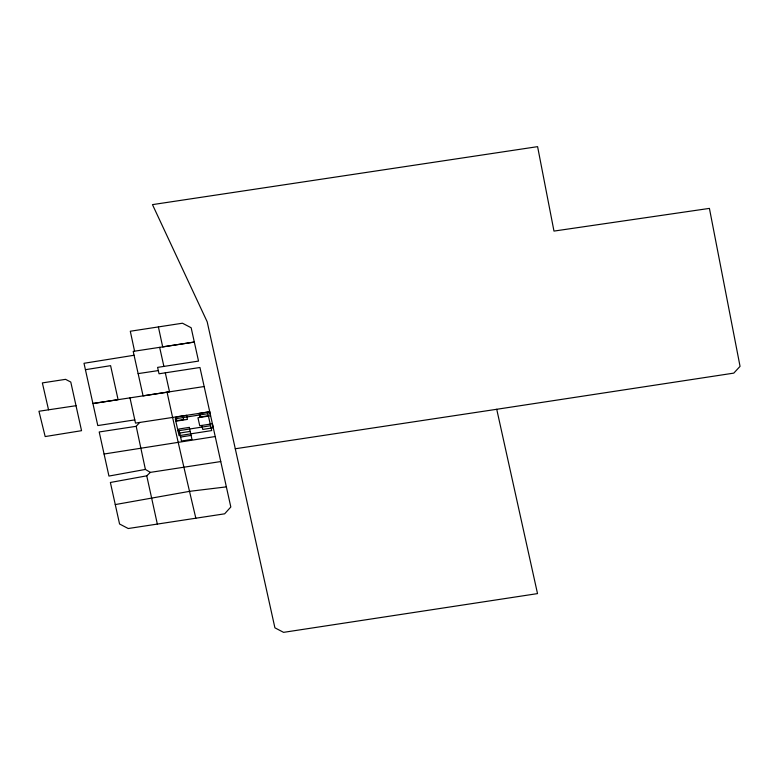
<?xml version="1.0" encoding="UTF-8"?>
<svg xmlns="http://www.w3.org/2000/svg" width="779" height="779" viewBox="0 0 779 779"><rect width="100%" height="100%" fill="white"/><g stroke="black" fill="none" stroke-linecap="round" stroke-linejoin="round"><path stroke-width="1.17" d="M220.769 461.548L150.337 472.376L145.391 469.435L108.943 476.066L99.206 431.965L136.198 426.308L139.684 422.422M134.572 351.173L130.297 331.241L182.461 323.217L191.157 327.745L198.528 361.086L157.592 367.386L159.033 373.784L199.95 367.493L230.818 507.002L224.644 513.819L128.233 528.522L119.567 523.994L110.375 482.474L146.754 475.833L150.337 472.376M115.263 504.578L189.872 491.296L226.358 486.875M104.084 454.021L215.228 436.532M134.066 355.263L84.005 363.287L97.794 425.568L134.796 419.891M85.427 369.694L110.599 365.663L118.087 399.666L92.896 403.522L204.166 386.53M175.723 420.816L183.64 419.589L183.172 417.544M208.344 415.733L200.427 416.969L199.96 414.925M177.992 430.826L210.612 425.733M179.676 433.036L190.164 431.4M180.582 437.038L191.079 435.403M496.729 409.287L733.789 373.122L740.05 366.354L709.416 208.392L553.976 231.09L537.598 146.647L152.47 204.624L207.195 321.824L274.909 627.825L283.575 632.353L537.52 593.608L496.729 409.287L235.277 448.762M138.136 373.618L158.322 370.58M76.011 405.703L38.95 411.254L45.172 436.561L81.542 430.68L70.782 382.051L65.572 379.344L42.358 382.908L48.541 409.812M209.746 411.77L135.488 423.104L129.986 397.855M200.028 417.427L199.112 413.425L209.609 411.789L210.515 415.791L197.944 417.758L199.755 425.762L212.336 423.795L213.242 427.798L202.754 429.433L201.839 425.431M167.076 392.188C176.181 434.322 185.918 476.281 195.841 518.21M165.304 372.8L169.52 391.808L143.063 395.859L133.209 351.378L194.322 342.059L162.684 346.898L158.4 326.907M159.656 347.356L163.892 366.403M136.198 426.308L145.391 469.435M146.754 475.833L157.339 524.092M186.532 415.392L176.044 417.028L176.95 421.03L187.437 419.394L186.532 415.392M207.876 413.688L175.256 418.781L179.092 435.665L211.713 430.573L207.876 413.688M189.258 427.398L178.771 429.034L181.497 441.041L191.985 439.405L189.258 427.398"/></g></svg>
